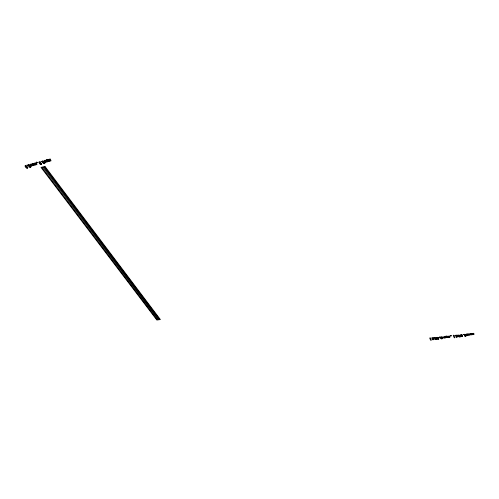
<?xml version="1.0" encoding="UTF-8"?>
<svg xmlns="http://www.w3.org/2000/svg" width="499" height="499" viewBox="0 0 499 499"><rect width="100%" height="100%" fill="white"/><g stroke="black" fill="none" stroke-linecap="round" stroke-linejoin="round"><path stroke-width="0.75" d="M32.878 163.597L33.714 165.256L33.477 165.637L31.474 165.78C31.543 166.891 30.289 165.007 29.952 164.439L30.589 164.146L31.387 165.637L32.03 165.762L31.144 164.171C30.838 163.578 32.435 164.134 32.497 165.337L33.308 165.225L32.248 163.859C31.942 163.391 34.78 162.768 34.643 164.776L35.423 164.62L34.406 163.304C33.969 162.686 35.753 163.223 35.766 164.47L36.577 164.358L35.516 162.986C35.354 162.231 36.764 163.204 36.982 164.389L36.739 164.77L35.809 164.595L35.629 165.063L34.73 164.919C34.799 166.03 33.552 164.146 33.208 163.572L32.84 163.547M46.887 159.861L47.704 161.545L47.455 161.926L45.421 162.081C45.478 163.21 44.243 161.308 43.906 160.722L44.554 160.422L45.334 161.938L45.983 162.056L45.116 160.447C44.679 159.83 46.469 160.354 46.469 161.632L47.293 161.514L46.245 160.129C45.939 159.668 48.821 159.006 48.659 161.052L49.451 160.903L48.44 159.561C48.01 158.944 49.806 159.462 49.8 160.747L50.624 160.628L49.282 159.231L50.187 158.919L51.035 160.659L50.786 161.046L49.844 160.871L49.651 161.345L48.746 161.202C48.79 162.331 47.567 160.422 47.224 159.836L46.931 159.792M446.193 336.37L446.206 337.561L445.763 337.811C442.133 339.545 442.339 334.586 443.599 337.698L444.484 337.636L444.098 336.675C443.623 336.438 445.426 336.214 444.908 337.549L445.501 337.673C444.341 336.033 447.665 335.085 447.416 337.274L448.302 337.212L447.921 336.245C447.516 336.045 449.231 335.777 448.726 337.131L449.325 337.249C448.863 335.977 449.961 335.066 450.029 337.137L449.587 337.386C447.765 337.237 446.805 338.31 446.281 336.357M44.186 167.477L158.807 319.198L157.983 319.316L43.27 167.72M462.61 335.559L462.604 336.251L461.862 336.7L460.808 336.432L460.402 334.991L461.101 334.636L462.61 335.559M466.365 335.141L466.353 335.833L465.611 336.289L464.55 336.014L464.157 334.573L464.856 334.218L466.365 335.141M436.737 337.63L437.18 339.039L438.222 339.308L438.933 338.865L438.552 337.655L437.405 337.28L436.737 337.63M468.499 333.956L468.761 334.91L469.366 335.029C468.935 333.719 470.064 332.802 470.089 334.916L466.727 335.328L466.721 334.299L466.284 334.093L467.401 333.968L467.42 335.06L468.031 335.178L468.262 334.673L467.644 333.981L468.499 333.956M440.392 337.218L440.829 338.64L441.871 338.908L442.588 338.459L442.214 337.249L441.06 336.875L440.392 337.218M472.428 333.519L472.684 334.473L473.289 334.598C472.859 333.282 474.006 332.359 474.013 334.48L470.638 334.891L470.638 333.868L470.201 333.656L471.318 333.532L471.337 334.623L471.948 334.742L472.185 334.236L471.555 333.5L472.428 333.519M27.457 167.508L27.401 168.163L26.503 167.739L25.349 166.242L25.443 165.612L27.457 167.508M30.576 166.678L30.52 167.34L29.622 166.916L28.462 165.412L28.562 164.776L30.576 166.678M41.311 163.834L41.242 164.508L40.338 164.077L39.196 162.555L39.302 161.913L41.311 163.834M44.492 162.992L44.423 163.666L43.519 163.235L42.371 161.713L42.484 161.065L44.492 162.992M433.594 339.139L433.132 339.651L432.146 339.37L432.727 339.788L433.968 339.626L433.619 338.79L432.14 338.135L433.887 338.122L433.463 337.748L431.573 337.96L433.594 339.139M457.14 336.538L456.647 337.056L455.649 336.769L456.229 337.193L457.502 337.025L457.171 336.176L455.693 335.509L457.477 335.503L457.053 335.116L455.119 335.334L457.14 336.538M451.239 335.796L450.703 336.089L451.021 335.746L450.516 335.397L451.239 335.796M430.581 338.147C432.789 344.167 427.899 336.195 430.581 338.147M439.32 337.112L439.825 337.174L439.32 337.112M454.096 335.528C456.242 341.852 451.402 333.351 454.096 335.528M463.066 334.461L463.583 334.53L463.066 334.461M27.85 167.602L27.495 168.269L26.341 167.97L24.95 166.036L25.33 165.506L26.659 165.942L27.85 167.602M30.969 166.772L30.614 167.446L29.453 167.146L28.069 165.206L28.449 164.67L29.784 165.113L30.969 166.772M41.704 163.934L41.336 164.614L40.17 164.308L38.797 162.35L39.19 161.807L40.538 162.25L41.704 163.934M44.891 163.092L44.511 163.772L43.344 163.466L41.978 161.501L42.378 160.959L43.719 161.402L44.891 163.092M436.238 338.478L435.109 339.114L436.775 339.495L435.471 339.582L434.666 338.927L435.82 338.104L434.068 337.842L435.633 337.698L436.238 338.478M459.866 335.858L458.693 336.507L460.371 336.894L459.043 336.981L458.225 336.301L459.448 335.478L457.67 335.216L459.273 335.066L459.866 335.858M438.577 338.777L438.178 339.233L437.467 338.89L437.037 337.792L437.461 337.355L438.035 337.542L438.577 338.777M442.226 338.378L441.827 338.827L441.116 338.484L440.692 337.386L441.122 336.95L441.696 337.131L442.226 338.378M462.242 336.164L461.825 336.625L461.107 336.276L460.708 335.16L461.157 334.717L461.737 334.904L462.242 336.164M465.991 335.746L465.567 336.214L464.85 335.864L464.457 334.742L464.912 334.299L465.492 334.486L465.991 335.746M37.294 162.743C36.876 163.092 35.772 161.065 37.188 162.437L37.294 162.743M27.108 165.019L27.57 165.362L27.108 165.019M41.005 161.308L41.467 161.657L41.005 161.308M44.947 166.367L40.999 167.402L156.854 320.059L160.397 319.553L44.947 166.367M44.767 167.171L42.128 167.864L157.11 319.541L159.48 319.198L44.767 167.171"/></g></svg>
